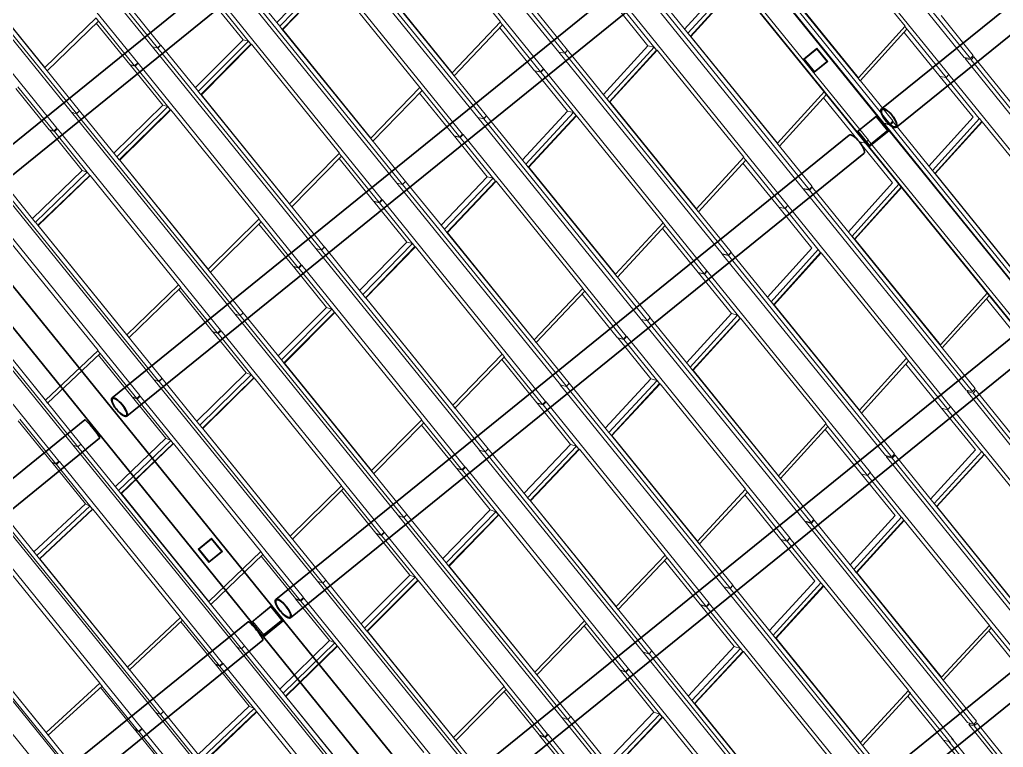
# Model space of a CAD drawing. Header units: millimetres. Extents: x 834681283 to 835686922, y 817551134 to 819407044.
# Drawn here: x 835597047 to 835608412, y 818144500 to 818152910 of the extents above; entities that cross this region are included whole.
import ezdxf

# ---------------------------------------------------------------- set-up
doc = ezdxf.new("R2010")
doc.units = ezdxf.units.MM
doc.header["$LTSCALE"] = 1200
doc.header["$MEASUREMENT"] = 0
for name, pattern in [('P01-MAGP-P-RF$0$P01_MS_01_N1-FloorPlan-PART2OFUPPERROOFSETTINGOUT$0$BH DASHED2', [3, 2, -1]), ('P01-MAGP-P-RF$0$P01_MS_01_N1-FloorPlan-PART2OFUPPERROOFSETTINGOUT$0$BH DASHED3', [2, 1, -1]), ('P01-MAGP-P-RF$0$PHANTOM', [2.5, 1.25, -0.25, 0.25, -0.25, 0.25, -0.25])]:
    doc.linetypes.add(name, pattern=pattern)
for name, color, linetype, lineweight in [('P01-MAGP-P-RF$0$MMH053__', 253, 'P01-MAGP-P-RF$0$PHANTOM', 40), ('P01-MAGP-P-RF$0$P01_MS_01_N1-FloorPlan-PART2OFUPPERROOFSETTINGOUT$0$S-BEAM', 253, 'Continuous', 35), ('P01-MAGP-P-RF$0$P01_MS_01_N1-FloorPlan-PART2OFUPPERROOFSETTINGOUT$0$S-BEAM-HIDN', 253, 'P01-MAGP-P-RF$0$P01_MS_01_N1-FloorPlan-PART2OFUPPERROOFSETTINGOUT$0$BH DASHED2', 18), ('P01-MAGP-P-RF$0$P01_MS_01_N1-FloorPlan-PART2OFUPPERROOFSETTINGOUT$0$S-COLS-HIDN', 253, 'P01-MAGP-P-RF$0$P01_MS_01_N1-FloorPlan-PART2OFUPPERROOFSETTINGOUT$0$BH DASHED3', 18), ('P01-MAGP-P-RF$0$ROOF MESH HALF TONE$0$A-GLAZ', 253, 'Continuous', 9), ('P01-MAGP-P-RF$0$ROOF MESH HALF TONE$0$A-MASS', 253, 'Continuous', 9)]:
    doc.layers.add(name, color=color, linetype=linetype, lineweight=lineweight)

# ---------------------------------------------------------------- blocks, each defined once
blk = doc.blocks.new('P01-MAGP-P-RF$0$P01_MS_01_N1-FloorPlan-PART2OFUPPERROOFSETTINGOUT$0$Circular Hollow Sections - CHS273x10_PSB97-8452177-PART 2 OF  UPPER ROOF SETTING OUT')
at = {"layer": 'P01-MAGP-P-RF$0$P01_MS_01_N1-FloorPlan-PART2OFUPPERROOFSETTINGOUT$0$S-BEAM'}
for p, q in [((72757, 39603), (65761, 34704)), ((65918, 34480), (72914, 39379))]:
    blk.add_line(p, q, dxfattribs=at)
for centre, major_axis, start_param, end_param in [((72836, 39491), (-78, 112), 3.141593, 6.283185), ((65840, 34592), (-78, 112), 0, 3.141593), ((65840, 34592), (-73, 104), 0, 3.141593), ((65840, 34592), (-78, 112), 3.141593, 6.283185), ((65840, 34592), (-73, 104), 3.141593, 6.283185)]:
    blk.add_ellipse(centre, major_axis=major_axis, ratio=0.310041, start_param=start_param, end_param=end_param, dxfattribs=at)
blk = doc.blocks.new('P01-MAGP-P-RF$0$P01_MS_01_N1-FloorPlan-PART2OFUPPERROOFSETTINGOUT$0$Circular Hollow Sections - CHS273x10_PSB97-8451182-PART 2 OF  UPPER ROOF SETTING OUT')
at = {"layer": 'P01-MAGP-P-RF$0$P01_MS_01_N1-FloorPlan-PART2OFUPPERROOFSETTINGOUT$0$S-BEAM'}
for p, q in [((68874, 29559), (61814, 24615)), ((61970, 24392), (69031, 29335))]:
    blk.add_line(p, q, dxfattribs=at)
for centre, major_axis, start_param, end_param in [((68953, 29447), (-78, 112), 3.141593, 6.283185), ((61892, 24503), (-78, 112), 0, 3.141593), ((61892, 24503), (-73, 104), 0, 3.141593), ((61892, 24503), (-78, 112), 3.141593, 6.283185), ((61892, 24503), (-73, 104), 3.141593, 6.283185)]:
    blk.add_ellipse(centre, major_axis=major_axis, ratio=0.113157, start_param=start_param, end_param=end_param, dxfattribs=at)
blk = doc.blocks.new('P01-MAGP-P-RF$0$P01_MS_01_N1-FloorPlan-PART2OFUPPERROOFSETTINGOUT$0$Circular Hollow Sections - CHS273x10_PSB97-8452281-PART 2 OF  UPPER ROOF SETTING OUT')
at = {"layer": 'P01-MAGP-P-RF$0$P01_MS_01_N1-FloorPlan-PART2OFUPPERROOFSETTINGOUT$0$S-BEAM'}
for p, q in [((76193, 34684), (69210, 29794)), ((69367, 29571), (76350, 34460))]:
    blk.add_line(p, q, dxfattribs=at)
for centre, major_axis, start_param, end_param in [((76271, 34572), (-78, 112), 3.141593, 6.283185), ((69289, 29682), (-78, 112), 0, 3.141593), ((69289, 29682), (-73, 104), 0, 3.141593), ((69289, 29682), (-78, 112), 3.141593, 6.283185), ((69289, 29682), (-73, 104), 3.141593, 6.283185)]:
    blk.add_ellipse(centre, major_axis=major_axis, ratio=0.329883, start_param=start_param, end_param=end_param, dxfattribs=at)
blk = doc.blocks.new('P01-MAGP-P-RF$0$P01_MS_01_N1-FloorPlan-PART2OFUPPERROOFSETTINGOUT$0$Circular Hollow Sections - CHS273x10_PSB97-8462763-PART 2 OF  UPPER ROOF SETTING OUT')
at = {"layer": 'P01-MAGP-P-RF$0$P01_MS_01_N1-FloorPlan-PART2OFUPPERROOFSETTINGOUT$0$S-BEAM'}
for p, q in [((80061, 37392), (76589, 34961)), ((76746, 34737), (80217, 37168))]:
    blk.add_line(p, q, dxfattribs=at)
for centre, major_axis, start_param, end_param in [((80139, 37280), (-78, 112), 3.141593, 6.283185), ((76667, 34849), (-78, 112), 0, 3.141593), ((76667, 34849), (-73, 104), 0, 3.141593), ((76667, 34849), (-78, 112), 3.141593, 6.283185), ((76667, 34849), (-73, 104), 3.141593, 6.283185)]:
    blk.add_ellipse(centre, major_axis=major_axis, ratio=0.360645, start_param=start_param, end_param=end_param, dxfattribs=at)
blk = doc.blocks.new('P01-MAGP-P-RF$0$P01_MS_01_N1-FloorPlan-PART2OFUPPERROOFSETTINGOUT$0$Circular Hollow Sections - CHS273x10_PSB97-8452344-PART 2 OF  UPPER ROOF SETTING OUT')
at = {"layer": 'P01-MAGP-P-RF$0$P01_MS_01_N1-FloorPlan-PART2OFUPPERROOFSETTINGOUT$0$S-BEAM'}
for p, q in [((79635, 29769), (72642, 24873)), ((72798, 24649), (79792, 29546))]:
    blk.add_line(p, q, dxfattribs=at)
for centre, major_axis, start_param, end_param in [((79713, 29657), (-78, 112), 3.141593, 6.283185), ((72720, 24761), (-78, 112), 0, 3.141593), ((72720, 24761), (-73, 104), 0, 3.141593), ((72720, 24761), (-78, 112), 3.141593, 6.283185), ((72720, 24761), (-73, 104), 3.141593, 6.283185)]:
    blk.add_ellipse(centre, major_axis=major_axis, ratio=0.321903, start_param=start_param, end_param=end_param, dxfattribs=at)
blk = doc.blocks.new('P01-MAGP-P-RF$0$P01_MS_01_N1-FloorPlan-PART2OFUPPERROOFSETTINGOUT$0$Circular Hollow Sections - CHS273x10_PSB97-8451123-PART 2 OF  UPPER ROOF SETTING OUT')
at = {"layer": 'P01-MAGP-P-RF$0$P01_MS_01_N1-FloorPlan-PART2OFUPPERROOFSETTINGOUT$0$S-BEAM'}
for p, q in [((67154, 32017), (60076, 27060)), ((60232, 26837), (67311, 31793))]:
    blk.add_line(p, q, dxfattribs=at)
for centre, major_axis, start_param, end_param in [((67232, 31905), (-78, 112), 3.141593, 6.283185), ((60154, 26949), (-78, 112), 0, 3.141593), ((60154, 26949), (-73, 104), 0, 3.141593), ((60154, 26949), (-78, 112), 3.141593, 6.283185), ((60154, 26949), (-73, 104), 3.141593, 6.283185)]:
    blk.add_ellipse(centre, major_axis=major_axis, ratio=0.106884, start_param=start_param, end_param=end_param, dxfattribs=at)
blk = doc.blocks.new('P01-MAGP-P-RF$0$P01_MS_01_N1-FloorPlan-PART2OFUPPERROOFSETTINGOUT$0$Circular Hollow Sections - CHS273x10_PSB97-8452283-PART 2 OF  UPPER ROOF SETTING OUT')
at = {"layer": 'P01-MAGP-P-RF$0$P01_MS_01_N1-FloorPlan-PART2OFUPPERROOFSETTINGOUT$0$S-BEAM'}
for p, q in [((74503, 37163), (67486, 32249)), ((67642, 32026), (74660, 36939))]:
    blk.add_line(p, q, dxfattribs=at)
for centre, major_axis, start_param, end_param in [((74581, 37051), (-78, 112), 3.141593, 6.283185), ((67564, 32137), (-78, 112), 0, 3.141593), ((67564, 32137), (-73, 104), 0, 3.141593), ((67564, 32137), (-78, 112), 3.141593, 6.283185), ((67564, 32137), (-73, 104), 3.141593, 6.283185)]:
    blk.add_ellipse(centre, major_axis=major_axis, ratio=0.320015, start_param=start_param, end_param=end_param, dxfattribs=at)
blk = doc.blocks.new('P01-MAGP-P-RF$0$P01_MS_01_N1-FloorPlan-PART2OFUPPERROOFSETTINGOUT$0$Circular Hollow Sections - CHS273x10_PSB97-8452498-PART 2 OF  UPPER ROOF SETTING OUT')
at = {"layer": 'P01-MAGP-P-RF$0$P01_MS_01_N1-FloorPlan-PART2OFUPPERROOFSETTINGOUT$0$S-BEAM'}
for p, q in [((77913, 32226), (70925, 27333)), ((71082, 27109), (78070, 32002))]:
    blk.add_line(p, q, dxfattribs=at)
for centre, major_axis, start_param, end_param in [((77992, 32114), (-78, 112), 3.141593, 6.283185), ((71004, 27221), (-78, 112), 0, 3.141593), ((71004, 27221), (-73, 104), 0, 3.141593), ((71004, 27221), (-78, 112), 3.141593, 6.283185), ((71004, 27221), (-73, 104), 3.141593, 6.283185)]:
    blk.add_ellipse(centre, major_axis=major_axis, ratio=0.333615, start_param=start_param, end_param=end_param, dxfattribs=at)
blk = doc.blocks.new('P01-MAGP-P-RF$0$ROOF MESH HALF TONE')
at = {"layer": 'P01-MAGP-P-RF$0$ROOF MESH HALF TONE$0$A-GLAZ', "lineweight": 5}
for p, q in [((66513, 38722), (68235, 36264)), ((68294, 36247), (66571, 38706)), ((68052, 36091), (66333, 38547)), ((71192, 38333), (72915, 35875)), ((72983, 35860), (71260, 38319)), ((72723, 35696), (71005, 38152)), ((65527, 38032), (67249, 35575)), ((67305, 35555), (65582, 38014)), ((67068, 35403), (65350, 37858)), ((75868, 37939), (77583, 35485)), ((77655, 35470), (75940, 37923)), ((73018, 35892), (71699, 37774)), ((77396, 35300), (75672, 37759)), ((70206, 37644), (71929, 35186)), ((71996, 35169), (70272, 37628)), ((71341, 37595), (72267, 36273)), ((67342, 35586), (66027, 37463)), ((66978, 36111), (66034, 37459)), ((71740, 35008), (70022, 37463)), ((74884, 37252), (76602, 34796)), ((76674, 34780), (74956, 37235)), ((76340, 35338), (74990, 37268)), ((76013, 37198), (76927, 35895)), ((76412, 34612), (74690, 37070)), ((69220, 36954), (70942, 34497)), ((71008, 34477), (69284, 36937)), ((69719, 36399), (69320, 36969)), ((70264, 36962), (69687, 36445)), ((69719, 36399), (70327, 36944)), ((70736, 37049), (71663, 35726)), ((71669, 35724), (70742, 37048)), ((69745, 36361), (70354, 36906)), ((69751, 36360), (70359, 36905)), ((70359, 36905), (71286, 35580)), ((68331, 36278), (67964, 36802)), ((69285, 36273), (68942, 36762)), ((69372, 36215), (69003, 36743)), ((70757, 34320), (69040, 36775)), ((67611, 36642), (66978, 36111)), ((67001, 36074), (67633, 36605)), ((67633, 36605), (67609, 36641)), ((68014, 36060), (67633, 36605)), ((76347, 35336), (75435, 36640)), ((67959, 36078), (67606, 36583)), ((73899, 36564), (75619, 34107)), ((75690, 34090), (73970, 36547)), ((75356, 34649), (74005, 36580)), ((74928, 36564), (74382, 36040)), ((74418, 35989), (74999, 36547)), ((74444, 35952), (75025, 36510)), ((75025, 36510), (74444, 35952)), ((74450, 35950), (75031, 36509)), ((75031, 36509), (75944, 35206)), ((69719, 36399), (69745, 36361)), ((75429, 33924), (73709, 36381)), ((68234, 36265), (69955, 33809)), ((68272, 36253), (68234, 36265)), ((68294, 36247), (68331, 36278)), ((68332, 36277), (68295, 36245)), ((68728, 35712), (68332, 36277)), ((69285, 36273), (68696, 35757)), ((69346, 36253), (69285, 36273)), ((69751, 36360), (69745, 36361)), ((69745, 36361), (70674, 35036)), ((70679, 35035), (69751, 36360)), ((72267, 36273), (71669, 35724)), ((72288, 36236), (72264, 36270)), ((73947, 35875), (73604, 36366)), ((74044, 35820), (73674, 36348)), ((68295, 36245), (68272, 36253)), ((68272, 36253), (68294, 36247)), ((70019, 33786), (68295, 36245)), ((68727, 35712), (69346, 36253)), ((68754, 35674), (69372, 36215)), ((68760, 35672), (69378, 36214)), ((69372, 36215), (69346, 36253)), ((69372, 36215), (69378, 36214)), ((69372, 36215), (69372, 36215)), ((69378, 36214), (70306, 34887)), ((71690, 35688), (72288, 36236)), ((72621, 35680), (72254, 36205)), ((72688, 35664), (72287, 36236)), ((66974, 36112), (67001, 36074)), ((66978, 36111), (66974, 36112)), ((67959, 36078), (68014, 36060)), ((68306, 35584), (67962, 36076)), ((68020, 36054), (67962, 36076)), ((68014, 36060), (68052, 36091)), ((68057, 36086), (68020, 36054)), ((68391, 35524), (68020, 36054)), ((68051, 36088), (68057, 36086)), ((69775, 33631), (68057, 36086)), ((74418, 35989), (74444, 35952)), ((74450, 35950), (74444, 35952)), ((75362, 34648), (74450, 35950)), ((77689, 35502), (77349, 35988)), ((66979, 35392), (66628, 35892)), ((67031, 35371), (66652, 35912)), ((72914, 35875), (74635, 33417)), ((72984, 35857), (72914, 35875)), ((72939, 35869), (72983, 35860)), ((72983, 35860), (73018, 35892)), ((73018, 35890), (72984, 35857)), ((74706, 33399), (72984, 35857)), ((73016, 35891), (73018, 35890)), ((73432, 35300), (73018, 35890)), ((73947, 35875), (73396, 35351)), ((73432, 35300), (74018, 35857)), ((73458, 35263), (74044, 35820)), ((74044, 35820), (73458, 35263)), ((73464, 35261), (74050, 35819)), ((74018, 35857), (73947, 35875)), ((74044, 35820), (74018, 35857)), ((74044, 35820), (74050, 35819)), ((74050, 35819), (74962, 34516)), ((76927, 35895), (76347, 35336)), ((76366, 35300), (76946, 35858)), ((77290, 35283), (76911, 35824)), ((76946, 35858), (76923, 35891)), ((77358, 35272), (76924, 35892)), ((68727, 35712), (68754, 35674)), ((72031, 35201), (71663, 35726)), ((71669, 35724), (71663, 35726)), ((71664, 35726), (71690, 35688)), ((72688, 35664), (72723, 35696)), ((72727, 35692), (72692, 35659)), ((72720, 35694), (72727, 35692)), ((74446, 33236), (72727, 35692)), ((67248, 35575), (68970, 33118)), ((67277, 35565), (67248, 35575)), ((67305, 35555), (67342, 35586)), ((67343, 35586), (67306, 35554)), ((67736, 35025), (67343, 35586)), ((68306, 35584), (67705, 35069)), ((68364, 35562), (68306, 35584)), ((68760, 35672), (68754, 35674)), ((68754, 35674), (69684, 34347)), ((69689, 34345), (68760, 35672)), ((71286, 35580), (70679, 35035)), ((71307, 35544), (71284, 35578)), ((72621, 35680), (72688, 35664)), ((72968, 35186), (72623, 35678)), ((72692, 35659), (72623, 35678)), ((73063, 35130), (72692, 35659)), ((67277, 35564), (67305, 35555)), ((67306, 35554), (67289, 35560)), ((69030, 33094), (67306, 35554)), ((67736, 35025), (68364, 35562)), ((67762, 34987), (68390, 35524)), ((67768, 34985), (68396, 35523)), ((68390, 35524), (68364, 35562)), ((68391, 35524), (68390, 35524)), ((68391, 35524), (68396, 35523)), ((68396, 35523), (69325, 34194)), ((70701, 34999), (71307, 35544)), ((71640, 34994), (71276, 35515)), ((71704, 34976), (71307, 35544)), ((77583, 35485), (77655, 35470)), ((77591, 35474), (77600, 35482)), ((77591, 35474), (79293, 33031)), ((77660, 35453), (77591, 35474)), ((77655, 35470), (77689, 35502)), ((77695, 35486), (77660, 35453)), ((77678, 35491), (77695, 35486)), ((79031, 33568), (77695, 35486)), ((66979, 35392), (67031, 35371)), ((67327, 34894), (66981, 35389)), ((67036, 35366), (66981, 35389)), ((67031, 35371), (67068, 35403)), ((67074, 35397), (67036, 35366)), ((67409, 34833), (67036, 35366)), ((67066, 35400), (67074, 35397)), ((68791, 32942), (67074, 35397)), ((79362, 33011), (77660, 35453)), ((73432, 35300), (73458, 35263)), ((74740, 33432), (73432, 35300)), ((73464, 35261), (73458, 35263)), ((74376, 33959), (73464, 35261)), ((76347, 35336), (76340, 35338)), ((76340, 35337), (76366, 35300)), ((76708, 34813), (76367, 35300)), ((77636, 34791), (77290, 35283)), ((77290, 35283), (77301, 35280)), ((77356, 35271), (77294, 35288)), ((77707, 34771), (77356, 35271)), ((77390, 35304), (77358, 35272)), ((79123, 32837), (77390, 35304)), ((71928, 35186), (73650, 32728)), ((71996, 35167), (71928, 35186)), ((71970, 35175), (71996, 35169)), ((71996, 35169), (72031, 35201)), ((72031, 35200), (71996, 35167)), ((73719, 32708), (71996, 35167)), ((72443, 34612), (72031, 35200)), ((72968, 35186), (72408, 34663)), ((72443, 34612), (73036, 35167)), ((72469, 34575), (73062, 35130)), ((72475, 34573), (73068, 35128)), ((73036, 35167), (72968, 35186)), ((73062, 35130), (73036, 35167)), ((73063, 35130), (73062, 35130)), ((73063, 35130), (73068, 35128)), ((73068, 35128), (73980, 33825)), ((75944, 35206), (75362, 34648)), ((75382, 34612), (75964, 35170)), ((76306, 34596), (75928, 35136)), ((75964, 35170), (75941, 35203)), ((76377, 34580), (75941, 35203)), ((67736, 35025), (67762, 34987)), ((70674, 35036), (70701, 34999)), ((71043, 34509), (70674, 35036)), ((70679, 35035), (70674, 35036)), ((71704, 34976), (71740, 35008)), ((71737, 35005), (71745, 35003)), ((66744, 34338), (66355, 34894)), ((67327, 34894), (66714, 34381)), ((67382, 34871), (67327, 34894)), ((67768, 34985), (67763, 34987)), ((67763, 34987), (68694, 33658)), ((68699, 33656), (67768, 34985)), ((71640, 34994), (71704, 34976)), ((71988, 34497), (71643, 34991)), ((71710, 34970), (71643, 34991)), ((71745, 35003), (71710, 34970)), ((72081, 34439), (71710, 34970)), ((73463, 32548), (71745, 35003)), ((66262, 34885), (67984, 32428)), ((68041, 32402), (66317, 34862)), ((66744, 34337), (67382, 34871)), ((66771, 34299), (67409, 34833)), ((66776, 34298), (67414, 34831)), ((67409, 34833), (67382, 34871)), ((67409, 34833), (67414, 34831)), ((67409, 34833), (67409, 34833)), ((67414, 34831), (68344, 33500)), ((70306, 34887), (69689, 34345)), ((69711, 34309), (70327, 34851)), ((70660, 34307), (70298, 34825)), ((70327, 34851), (70303, 34885)), ((70721, 34288), (70327, 34851)), ((76602, 34796), (76674, 34780)), ((76606, 34789), (76611, 34794)), ((76606, 34789), (78315, 32340)), ((76677, 34768), (76606, 34789)), ((76674, 34780), (76708, 34813)), ((76712, 34801), (76677, 34768)), ((76699, 34805), (76712, 34801)), ((78052, 32882), (76712, 34801)), ((77636, 34791), (77088, 34263)), ((67808, 32253), (66090, 34708)), ((78386, 32320), (76677, 34768)), ((77125, 34211), (77708, 34772)), ((77733, 34734), (77150, 34173)), ((77156, 34171), (77739, 34732)), ((77733, 34735), (77708, 34772)), ((77733, 34734), (77733, 34735)), ((77733, 34734), (77739, 34732)), ((77739, 34732), (78647, 33439)), ((72443, 34612), (72469, 34575)), ((73754, 32741), (72443, 34612)), ((72475, 34573), (72469, 34575)), ((73388, 33270), (72475, 34573)), ((75356, 34649), (75382, 34612)), ((75364, 34638), (75356, 34649)), ((75362, 34648), (75356, 34649)), ((75725, 34123), (75382, 34612)), ((76306, 34596), (76333, 34590)), ((76654, 34101), (76308, 34594)), ((76377, 34579), (76330, 34592)), ((76411, 34612), (76377, 34580)), ((76726, 34080), (76377, 34579)), ((78137, 32150), (76411, 34612)), ((70942, 34497), (72664, 32039)), ((71008, 34476), (70942, 34497)), ((70993, 34481), (71008, 34477)), ((71044, 34509), (71008, 34476)), ((71008, 34477), (71043, 34509)), ((72732, 32017), (71008, 34476)), ((71453, 33925), (71044, 34509)), ((71988, 34497), (71418, 33975)), ((71453, 33925), (72055, 34477)), ((71479, 33887), (72081, 34439)), ((71485, 33886), (72087, 34438)), ((72055, 34477), (71988, 34497)), ((72081, 34439), (72055, 34477)), ((72081, 34439), (72087, 34438)), ((72081, 34439), (72081, 34439)), ((72087, 34438), (73000, 33133)), ((74962, 34516), (74376, 33959)), ((74396, 33923), (74982, 34481)), ((75324, 33909), (74947, 34447)), ((74982, 34481), (74959, 34513)), ((75394, 33891), (74982, 34481)), ((66744, 34337), (66771, 34299)), ((70055, 33817), (69684, 34347)), ((69689, 34345), (69684, 34347)), ((69685, 34347), (69711, 34309)), ((68079, 32434), (66771, 34300)), ((66776, 34298), (66771, 34300)), ((66771, 34300), (67704, 32968)), ((67709, 32966), (66776, 34298)), ((70660, 34307), (70721, 34288)), ((71009, 33808), (70663, 34304)), ((70727, 34282), (70663, 34304)), ((70721, 34288), (70757, 34320)), ((70763, 34314), (70727, 34282)), ((71100, 33749), (70727, 34282)), ((70754, 34317), (70763, 34314)), ((72480, 31860), (70763, 34314)), ((77125, 34211), (77151, 34174)), ((65277, 34196), (66998, 31739)), ((67052, 31711), (65329, 34171)), ((66431, 34139), (67363, 32807)), ((69325, 34194), (68699, 33656)), ((68721, 33620), (69347, 34158)), ((69679, 33621), (69320, 34135)), ((69347, 34158), (69323, 34192)), ((69738, 33599), (69347, 34158)), ((75619, 34107), (75690, 34090)), ((75620, 34103), (75623, 34106)), ((75620, 34103), (77336, 31650)), ((75693, 34083), (75620, 34103)), ((75690, 34090), (75725, 34123)), ((75727, 34116), (75693, 34083)), ((75720, 34118), (75727, 34116)), ((77071, 32194), (75727, 34116)), ((76654, 34101), (76108, 33571)), ((77156, 34171), (77150, 34173)), ((78058, 32880), (77156, 34171)), ((66824, 31564), (65106, 34018)), ((77408, 31629), (75693, 34083)), ((76146, 33518), (76727, 34081)), ((76752, 34044), (76171, 33481)), ((76177, 33479), (76758, 34042)), ((76752, 34044), (76727, 34081)), ((76752, 34044), (76752, 34044)), ((76752, 34044), (76758, 34042)), ((76758, 34042), (77661, 32754)), ((71453, 33925), (71479, 33887)), ((71485, 33886), (71479, 33888)), ((71479, 33888), (72394, 32582)), ((72400, 32580), (71485, 33886)), ((74370, 33960), (74396, 33923)), ((74376, 33959), (74370, 33960)), ((75324, 33909), (75394, 33891)), ((75673, 33411), (75325, 33909)), ((75396, 33889), (75341, 33905)), ((75394, 33891), (75429, 33924)), ((75430, 33922), (75396, 33889)), ((75771, 33353), (75396, 33889)), ((75427, 33923), (75430, 33922)), ((77152, 31463), (75430, 33922)), ((69956, 33807), (71678, 31350)), ((69996, 33793), (69956, 33807)), ((69996, 33793), (70019, 33786)), ((70020, 33785), (70017, 33786)), ((70019, 33786), (70055, 33817)), ((70056, 33818), (70020, 33785)), ((71744, 31325), (70020, 33785)), ((70462, 33238), (70056, 33818)), ((71009, 33808), (70427, 33287)), ((70462, 33238), (71073, 33786)), ((71073, 33786), (71009, 33808)), ((71100, 33749), (71073, 33786)), ((73980, 33825), (73388, 33270)), ((73409, 33234), (74001, 33790)), ((74342, 33223), (73967, 33758)), ((74001, 33790), (73978, 33823)), ((74411, 33203), (74001, 33789)), ((69067, 33126), (68694, 33658)), ((68699, 33656), (68694, 33658)), ((68695, 33657), (68721, 33620)), ((70488, 33200), (71100, 33749)), ((70493, 33199), (71105, 33747)), ((71100, 33749), (71105, 33747)), ((71100, 33749), (71100, 33749)), ((71105, 33747), (72020, 32440)), ((67090, 31742), (65771, 33624)), ((66718, 32277), (65784, 33611)), ((69679, 33621), (69738, 33599)), ((70031, 33119), (69682, 33618)), ((69743, 33593), (69682, 33618)), ((69738, 33599), (69775, 33631)), ((69780, 33625), (69743, 33593)), ((70118, 33058), (69743, 33593)), ((69772, 33629), (69780, 33625)), ((71497, 31171), (69780, 33625)), ((68344, 33500), (67709, 32966)), ((67731, 32931), (68367, 33465)), ((68699, 32934), (68342, 33444)), ((68367, 33465), (68343, 33499)), ((68754, 32911), (68366, 33464)), ((74635, 33417), (74706, 33399)), ((74635, 33416), (76354, 30960)), ((74707, 33395), (74635, 33416)), ((74706, 33399), (74740, 33432)), ((74741, 33428), (74707, 33395)), ((74737, 33429), (74741, 33428)), ((76087, 31506), (74741, 33428)), ((76146, 33518), (76171, 33481)), ((76177, 33479), (76171, 33481)), ((77077, 32192), (76177, 33479)), ((76426, 30939), (74707, 33395)), ((75673, 33411), (75124, 32881)), ((75162, 32827), (75745, 33390)), ((75188, 32791), (75771, 33354)), ((75771, 33353), (75188, 32791)), ((75194, 32789), (75777, 33352)), ((75771, 33354), (75745, 33390)), ((75771, 33353), (75777, 33352)), ((75777, 33352), (76677, 32067)), ((70462, 33238), (70488, 33200)), ((70493, 33199), (70488, 33201)), ((70488, 33201), (71404, 31893)), ((71410, 31891), (70493, 33199)), ((73383, 33271), (73409, 33234)), ((73388, 33270), (73383, 33271)), ((74342, 33223), (74411, 33203)), ((74693, 32722), (74344, 33221)), ((74415, 33199), (74344, 33221)), ((74411, 33203), (74446, 33236)), ((74449, 33232), (74415, 33199)), ((74790, 32663), (74415, 33199)), ((74443, 33234), (74449, 33232)), ((76169, 30776), (74449, 33232)), ((68970, 33118), (70692, 30660)), ((68997, 33107), (68970, 33118)), ((68997, 33106), (69030, 33094)), ((69030, 33094), (69063, 33122)), ((69067, 33126), (69031, 33094)), ((70755, 30633), (69031, 33094)), ((69470, 32551), (69067, 33126)), ((70031, 33119), (69436, 32599)), ((69470, 32551), (70092, 33095)), ((70092, 33095), (70031, 33119)), ((70118, 33057), (70092, 33095)), ((73000, 33133), (72400, 32580)), ((72420, 32545), (73021, 33097)), ((73021, 33097), (72997, 33131)), ((73427, 32515), (73020, 33097)), ((67704, 32968), (67731, 32931)), ((67709, 32966), (67704, 32968)), ((69496, 32513), (70118, 33057)), ((69502, 32512), (70123, 33056)), ((70118, 33058), (70123, 33056)), ((70118, 33058), (70118, 33057)), ((70123, 33056), (71039, 31746)), ((73361, 32536), (72989, 33068)), ((68699, 32934), (68754, 32911)), ((69052, 32430), (68701, 32931)), ((68760, 32905), (68701, 32931)), ((68754, 32911), (68791, 32942)), ((68797, 32936), (68760, 32905)), ((69136, 32366), (68760, 32905)), ((68789, 32940), (68797, 32936)), ((70514, 30482), (68797, 32936)), ((67363, 32807), (66718, 32277)), ((66740, 32242), (67386, 32771)), ((67386, 32771), (67362, 32805)), ((67718, 32247), (67364, 32753)), ((67770, 32222), (67386, 32771)), ((73719, 32708), (73754, 32741)), ((73755, 32739), (73720, 32706)), ((74175, 32139), (73755, 32739)), ((75162, 32827), (75188, 32791)), ((75194, 32789), (75188, 32791)), ((76093, 31504), (75194, 32789)), ((77661, 32754), (77077, 32192)), ((78097, 32125), (77658, 32752)), ((77680, 32719), (77658, 32751)), ((73649, 32728), (75371, 30270)), ((73720, 32706), (73649, 32728)), ((73685, 32718), (73719, 32708)), ((75442, 30248), (73720, 32706)), ((74693, 32722), (74138, 32193)), ((74175, 32139), (74764, 32700)), ((74201, 32102), (74789, 32663)), ((74790, 32663), (74201, 32102)), ((74207, 32100), (74796, 32662)), ((74764, 32700), (74693, 32722)), ((74789, 32663), (74764, 32700)), ((74790, 32663), (74796, 32662)), ((74796, 32662), (75695, 31377)), ((77096, 32157), (77680, 32719)), ((78019, 32155), (77646, 32686)), ((69470, 32551), (69496, 32513)), ((70791, 30666), (69489, 32524)), ((69502, 32512), (69496, 32514)), ((70420, 31201), (69502, 32512)), ((72394, 32582), (72420, 32545)), ((72767, 32049), (72394, 32582)), ((72400, 32580), (72394, 32582)), ((73361, 32536), (73427, 32515)), ((73713, 32033), (73363, 32533)), ((73433, 32510), (73363, 32533)), ((73427, 32515), (73463, 32548)), ((73468, 32543), (73433, 32510)), ((73808, 31973), (73433, 32510)), ((73460, 32545), (73468, 32543)), ((75185, 30088), (73468, 32543)), ((67984, 32428), (69706, 29971)), ((68003, 32420), (67984, 32428)), ((68003, 32418), (68041, 32402)), ((68041, 32403), (68073, 32429)), ((68079, 32434), (68042, 32402)), ((69766, 29942), (68042, 32402)), ((68478, 31865), (68079, 32434)), ((69052, 32430), (68445, 31912)), ((68478, 31864), (69110, 32404)), ((69110, 32404), (69052, 32430)), ((69136, 32366), (69110, 32404)), ((72020, 32440), (71410, 31891)), ((71431, 31856), (72041, 32405)), ((72041, 32405), (72017, 32438)), ((72444, 31827), (72040, 32404)), ((66718, 32277), (66713, 32279)), ((66714, 32279), (66740, 32242)), ((68504, 31827), (69136, 32366)), ((68509, 31825), (69141, 32364)), ((69136, 32366), (69141, 32364)), ((69136, 32366), (69136, 32366)), ((69141, 32364), (70059, 31052)), ((72380, 31850), (72011, 32378)), ((67718, 32247), (67770, 32222)), ((68073, 31740), (67720, 32244)), ((67776, 32216), (67720, 32244)), ((67770, 32222), (67808, 32253)), ((67813, 32247), (67776, 32216)), ((68154, 31675), (67776, 32216)), ((67806, 32251), (67813, 32247)), ((69531, 29793), (67813, 32247)), ((77070, 32194), (77096, 32157)), ((77077, 32192), (77071, 32194)), ((66737, 31560), (66386, 32062)), ((66785, 31533), (66405, 32077)), ((74175, 32139), (74201, 32102)), ((75477, 30281), (74175, 32139)), ((74207, 32100), (74201, 32102)), ((75107, 30815), (74207, 32100)), ((76677, 32067), (76093, 31504)), ((76696, 32032), (76674, 32064)), ((77114, 31436), (76674, 32064)), ((77442, 31662), (77096, 32157)), ((72663, 32039), (74387, 29579)), ((72732, 32016), (72663, 32039)), ((72725, 32019), (72732, 32017)), ((72767, 32049), (72732, 32016)), ((72732, 32017), (72762, 32044)), ((74456, 29556), (72732, 32016)), ((73186, 31451), (72767, 32049)), ((72767, 32049), (72767, 32049)), ((73713, 32033), (73149, 31505)), ((73186, 31451), (73782, 32010)), ((73212, 31415), (73808, 31973)), ((73218, 31413), (73814, 31971)), ((73782, 32010), (73713, 32033)), ((73808, 31973), (73782, 32010)), ((73808, 31973), (73814, 31971)), ((73808, 31973), (73808, 31973)), ((73814, 31971), (74714, 30685)), ((76112, 31469), (76696, 32032)), ((77038, 31462), (76662, 31999)), ((68478, 31864), (68504, 31827)), ((68509, 31825), (68504, 31827)), ((68504, 31827), (69424, 30514)), ((69429, 30512), (68509, 31825)), ((71779, 31358), (71404, 31893)), ((71410, 31891), (71404, 31893)), ((71405, 31893), (71431, 31856)), ((72380, 31850), (72444, 31827)), ((72734, 31344), (72383, 31846)), ((72450, 31821), (72383, 31846)), ((72444, 31827), (72480, 31860)), ((72485, 31854), (72450, 31821)), ((72477, 31857), (72485, 31854)), ((74202, 29400), (72485, 31854)), ((66998, 31739), (68720, 29281)), ((67011, 31732), (66998, 31739)), ((67012, 31730), (67052, 31711)), ((67091, 31742), (67053, 31711)), ((67053, 31711), (67088, 31740)), ((68777, 29250), (67053, 31711)), ((67486, 31178), (67091, 31742)), ((68073, 31740), (67453, 31225)), ((67486, 31178), (68128, 31712)), ((68128, 31712), (68073, 31740)), ((68154, 31674), (68128, 31712)), ((71039, 31746), (70420, 31201)), ((70441, 31166), (71061, 31711)), ((71061, 31711), (71037, 31744)), ((71050, 31726), (71037, 31744)), ((71461, 31139), (71060, 31711)), ((72827, 31283), (72450, 31821)), ((67512, 31140), (68154, 31674)), ((67517, 31138), (68159, 31672)), ((68154, 31675), (68159, 31672)), ((68154, 31675), (68154, 31674)), ((68159, 31672), (69078, 30358)), ((71399, 31163), (71033, 31687)), ((77336, 31650), (77408, 31629)), ((77347, 31633), (77358, 31643)), ((77347, 31633), (79039, 29200)), ((77414, 31610), (77347, 31633)), ((77408, 31629), (77442, 31662)), ((77449, 31643), (77414, 31610)), ((79105, 29177), (77414, 31610)), ((77429, 31650), (77449, 31643)), ((78776, 29734), (77449, 31643)), ((66737, 31560), (66785, 31533)), ((67094, 31050), (66739, 31557)), ((66791, 31527), (66739, 31557)), ((66785, 31533), (66824, 31564)), ((66829, 31558), (66791, 31527)), ((67172, 30983), (66791, 31527)), ((66822, 31562), (66829, 31558)), ((68547, 29103), (66829, 31558)), ((76087, 31506), (76112, 31469)), ((76093, 31504), (76087, 31506)), ((73186, 31451), (73212, 31415)), ((73218, 31413), (73212, 31415)), ((73212, 31415), (74113, 30128)), ((74119, 30126), (73218, 31413)), ((75695, 31377), (75107, 30815)), ((75715, 31342), (75692, 31374)), ((76461, 30972), (76113, 31469)), ((77396, 30954), (77038, 31462)), ((77107, 31440), (77038, 31462)), ((77109, 31442), (77107, 31440)), ((77465, 30930), (77107, 31440)), ((77142, 31473), (77109, 31442)), ((78883, 28998), (77142, 31473)), ((77150, 31461), (77152, 31463)), ((71677, 31350), (73400, 28892)), ((71718, 31335), (71677, 31350)), ((71718, 31334), (71744, 31325)), ((71780, 31358), (71744, 31325)), ((73468, 28865), (71744, 31325)), ((72195, 30765), (71780, 31358)), ((72734, 31344), (72159, 30817)), ((72195, 30764), (72801, 31319)), ((72221, 30728), (72826, 31282)), ((72227, 30726), (72832, 31280)), ((72801, 31319), (72734, 31344)), ((72826, 31282), (72801, 31319)), ((72827, 31283), (72832, 31280)), ((72827, 31283), (72827, 31282)), ((72832, 31280), (73734, 29992)), ((75127, 30781), (75715, 31342)), ((76063, 30765), (75681, 31310)), ((76131, 30747), (75715, 31342)), ((67486, 31178), (67512, 31140)), ((68814, 29283), (67512, 31141)), ((67517, 31138), (67512, 31141)), ((67512, 31141), (68434, 29825)), ((70420, 31201), (70414, 31204)), ((70415, 31203), (70441, 31166)), ((71399, 31163), (71461, 31139)), ((71755, 30655), (71402, 31159)), ((71467, 31133), (71402, 31159)), ((71461, 31139), (71497, 31171)), ((71503, 31165), (71467, 31133)), ((71494, 31169), (71503, 31165)), ((73219, 28711), (71503, 31165)), ((66013, 31049), (67734, 28592)), ((66494, 30492), (66103, 31050)), ((67094, 31050), (66462, 30538)), ((67145, 31020), (67094, 31050)), ((68439, 29823), (67517, 31138)), ((70059, 31052), (69429, 30512)), ((70081, 31017), (70057, 31051)), ((71845, 30592), (71467, 31133)), ((67788, 28559), (66064, 31019)), ((66494, 30492), (67145, 31020)), ((66520, 30454), (67172, 30982)), ((66525, 30452), (67176, 30980)), ((67172, 30982), (67145, 31020)), ((67172, 30983), (67176, 30980)), ((67172, 30983), (67172, 30982)), ((67176, 30980), (68098, 29664)), ((69451, 30477), (70081, 31017)), ((70418, 30476), (70055, 30996)), ((70477, 30450), (70080, 31017)), ((76354, 30960), (76426, 30939)), ((76361, 30949), (76369, 30955)), ((76361, 30949), (78062, 28508)), ((76431, 30925), (76361, 30949)), ((76426, 30939), (76461, 30972)), ((76466, 30958), (76431, 30925)), ((78131, 28484), (76431, 30925)), ((76452, 30963), (76466, 30958)), ((77796, 29048), (76466, 30958)), ((77396, 30954), (76838, 30424)), ((76877, 30371), (77467, 30932)), ((77492, 30895), (77467, 30932)), ((67563, 28414), (65845, 30868)), ((75101, 30817), (75127, 30781)), ((75107, 30815), (75101, 30817)), ((77491, 30894), (76901, 30333)), ((76907, 30331), (77497, 30892)), ((77491, 30894), (77492, 30895)), ((77491, 30894), (77497, 30892)), ((77497, 30892), (78404, 29603)), ((72195, 30764), (72221, 30728)), ((72227, 30726), (72221, 30728)), ((72221, 30728), (73125, 29439)), ((73130, 29437), (72227, 30726)), ((76417, 30261), (76063, 30765)), ((76063, 30765), (76074, 30761)), ((76130, 30746), (76069, 30767)), ((76487, 30237), (76130, 30746)), ((76165, 30779), (76131, 30747)), ((77896, 28312), (76165, 30779)), ((70691, 30661), (72413, 28203)), ((70718, 30650), (70691, 30661)), ((70718, 30648), (70755, 30633)), ((70791, 30667), (70755, 30634)), ((72480, 28173), (70755, 30634)), ((71204, 30078), (70791, 30667)), ((71755, 30655), (71168, 30130)), ((71204, 30078), (71819, 30628)), ((71229, 30041), (71845, 30591)), ((71235, 30039), (71851, 30589)), ((71819, 30628), (71755, 30655)), ((71845, 30591), (71819, 30628)), ((71845, 30592), (71851, 30589)), ((71845, 30592), (71845, 30591)), ((71851, 30589), (72754, 29299)), ((74714, 30685), (74119, 30126)), ((74139, 30092), (74734, 30651)), ((75081, 30078), (74702, 30620)), ((74734, 30651), (74711, 30683)), ((75150, 30055), (74734, 30650)), ((66494, 30492), (66520, 30454)), ((69803, 29974), (69424, 30514)), ((69429, 30512), (69424, 30514)), ((69425, 30514), (69451, 30477)), ((70418, 30476), (70477, 30450)), ((70776, 29966), (70422, 30473)), ((70483, 30444), (70422, 30473)), ((70477, 30450), (70514, 30482)), ((70520, 30476), (70483, 30444)), ((70512, 30480), (70520, 30476)), ((72236, 28022), (70520, 30476)), ((65028, 30360), (66749, 27903)), ((67826, 28591), (66520, 30454)), ((66525, 30452), (66520, 30454)), ((66520, 30454), (67443, 29137)), ((67448, 29134), (66525, 30452)), ((69078, 30358), (68439, 29823)), ((69100, 30323), (69077, 30357)), ((70863, 29900), (70483, 30444)), ((76874, 30372), (76877, 30371)), ((76877, 30371), (76902, 30335)), ((66800, 27868), (65076, 30328)), ((66193, 30288), (67116, 28969)), ((68460, 29788), (69100, 30323)), ((69438, 29790), (69078, 30304)), ((69493, 29761), (69100, 30323)), ((75371, 30270), (75442, 30248)), ((75374, 30264), (75377, 30268)), ((75374, 30264), (77084, 27816)), ((75445, 30239), (75374, 30264)), ((75442, 30248), (75477, 30281)), ((75480, 30273), (75445, 30239)), ((77155, 27791), (75445, 30239)), ((75471, 30275), (75480, 30273)), ((76814, 28362), (75480, 30273)), ((76417, 30261), (75860, 29729)), ((75899, 29674), (76488, 30237)), ((76514, 30201), (76488, 30237)), ((76902, 30335), (76899, 30335)), ((76907, 30331), (76901, 30333)), ((77802, 29046), (76907, 30331)), ((66579, 27724), (64860, 30179)), ((74491, 29589), (74113, 30128)), ((74119, 30126), (74113, 30128)), ((74114, 30128), (74139, 30092)), ((76513, 30200), (75924, 29637)), ((75930, 29635), (76519, 30198)), ((76513, 30200), (76514, 30201)), ((76513, 30200), (76519, 30198)), ((76519, 30198), (77416, 28920)), ((71204, 30078), (71229, 30041)), ((71235, 30039), (71230, 30041)), ((71230, 30041), (72135, 28750)), ((72140, 28748), (71235, 30039)), ((75081, 30078), (75150, 30055)), ((75438, 29570), (75082, 30078)), ((75152, 30053), (75097, 30073)), ((75150, 30055), (75185, 30088)), ((75187, 30086), (75152, 30053)), ((75508, 29545), (75152, 30053)), ((76910, 27626), (75187, 30086)), ((69705, 29971), (71427, 27514)), ((69724, 29962), (69705, 29971)), ((69725, 29960), (69766, 29942)), ((69803, 29975), (69766, 29943)), ((71491, 27482), (69766, 29943)), ((70212, 29392), (69803, 29975)), ((70776, 29966), (70176, 29443)), ((70211, 29392), (70837, 29937)), ((70237, 29355), (70863, 29900)), ((70243, 29353), (70869, 29898)), ((70837, 29937), (70776, 29966)), ((70863, 29900), (70837, 29937)), ((70863, 29900), (70869, 29898)), ((70863, 29900), (70863, 29900)), ((70869, 29898), (71774, 28604)), ((73734, 29992), (73130, 29437)), ((73151, 29402), (73754, 29958)), ((74100, 29392), (73723, 29930)), ((73754, 29958), (73731, 29990)), ((74167, 29367), (73754, 29958)), ((68439, 29823), (68434, 29825)), ((68435, 29825), (68460, 29788)), ((69438, 29790), (69493, 29761)), ((69797, 29276), (69441, 29786)), ((69499, 29755), (69441, 29786)), ((69493, 29761), (69531, 29793)), ((69536, 29787), (69499, 29755)), ((69529, 29791), (69536, 29787)), ((71253, 27333), (69536, 29787)), ((65529, 29768), (66453, 28448)), ((66457, 28445), (65533, 29765)), ((68098, 29664), (67448, 29134)), ((69881, 29209), (69499, 29755)), ((75899, 29674), (75924, 29638)), ((67470, 29099), (68120, 29629)), ((68120, 29629), (68096, 29662)), ((68457, 29103), (68100, 29613)), ((68509, 29072), (68119, 29629)), ((74387, 29579), (76104, 27124)), ((74457, 29553), (74387, 29579)), ((74387, 29579), (74456, 29556)), ((74456, 29556), (74491, 29589)), ((74492, 29586), (74457, 29553)), ((76175, 27098), (74457, 29553)), ((74489, 29587), (74492, 29586)), ((75830, 27674), (74492, 29586)), ((75438, 29570), (74876, 29037)), ((75930, 29635), (75924, 29637)), ((76820, 28360), (75930, 29635)), ((73125, 29439), (73151, 29402)), ((73504, 28898), (73125, 29439)), ((73130, 29437), (73125, 29439)), ((74915, 28982), (75508, 29545)), ((75533, 29508), (74940, 28945)), ((74946, 28943), (75539, 29506)), ((75534, 29508), (75508, 29545)), ((75533, 29508), (75534, 29508)), ((75533, 29508), (75539, 29506)), ((75539, 29506), (76431, 28234)), ((70211, 29392), (70237, 29355)), ((70243, 29353), (70238, 29355)), ((70238, 29355), (71145, 28061)), ((71150, 28058), (70243, 29353)), ((74100, 29392), (74167, 29367)), ((74458, 28881), (74102, 29389)), ((74171, 29362), (74102, 29389)), ((74167, 29367), (74202, 29400)), ((74207, 29395), (74171, 29362)), ((74553, 28817), (74171, 29362)), ((74200, 29398), (74207, 29395)), ((75926, 26939), (74207, 29395)), ((68720, 29282), (70441, 26824)), ((68733, 29275), (68720, 29282)), ((68734, 29272), (68777, 29250)), ((68815, 29283), (68778, 29251)), ((70502, 26790), (68778, 29251)), ((69219, 28706), (68815, 29283)), ((69797, 29276), (69184, 28756)), ((69219, 28706), (69855, 29245)), ((69245, 28669), (69881, 29208)), ((69855, 29245), (69797, 29276)), ((69881, 29208), (69855, 29245)), ((69881, 29209), (69886, 29206)), ((69881, 29209), (69881, 29208)), ((72754, 29299), (72140, 28748)), ((72161, 28713), (72774, 29264)), ((73119, 28705), (72746, 29239)), ((72774, 29264), (72751, 29297)), ((73183, 28679), (72774, 29264)), ((67448, 29134), (67443, 29137)), ((67444, 29136), (67470, 29099)), ((68457, 29103), (68509, 29072)), ((68819, 28586), (68460, 29099)), ((68514, 29066), (68460, 29099)), ((68509, 29072), (68547, 29103)), ((68552, 29098), (68514, 29066)), ((68545, 29102), (68552, 29098)), ((70270, 26644), (68552, 29098)), ((69250, 28666), (69886, 29206)), ((69886, 29206), (70793, 27910)), ((68899, 28516), (68514, 29066)), ((74915, 28982), (74941, 28946)), ((67116, 28969), (66457, 28445)), ((66480, 28411), (67139, 28934)), ((67139, 28934), (67115, 28968)), ((67476, 28415), (67122, 28921)), ((67524, 28383), (67138, 28934)), ((73399, 28892), (75122, 26433)), ((73461, 28868), (73399, 28892)), ((73461, 28868), (73468, 28865)), ((73504, 28898), (73469, 28865)), ((73927, 28293), (73504, 28898)), ((74458, 28881), (73889, 28349)), ((74527, 28853), (74458, 28881)), ((74946, 28943), (74940, 28945)), ((75836, 27672), (74946, 28943)), ((77416, 28920), (76820, 28360)), ((76839, 28325), (77435, 28885)), ((77435, 28885), (77412, 28917)), ((77853, 28292), (77413, 28918)), ((75191, 26406), (73469, 28865)), ((73927, 28293), (74527, 28853)), ((73953, 28257), (74553, 28817)), ((74553, 28817), (73953, 28257)), ((73959, 28255), (74559, 28815)), ((74553, 28817), (74527, 28853)), ((74553, 28817), (74559, 28815)), ((74559, 28815), (75449, 27544)), ((77776, 28326), (77403, 28856)), ((69219, 28706), (69245, 28669)), ((69250, 28666), (69245, 28669)), ((69245, 28669), (70154, 27372)), ((70159, 27369), (69250, 28666)), ((72515, 28207), (72135, 28750)), ((72140, 28748), (72135, 28750)), ((72136, 28750), (72161, 28713)), ((73119, 28705), (73183, 28679)), ((73479, 28191), (73122, 28701)), ((73189, 28673), (73122, 28701)), ((73183, 28679), (73219, 28711)), ((73225, 28705), (73189, 28673)), ((73572, 28126), (73189, 28673)), ((73217, 28709), (73225, 28705)), ((74942, 26252), (73225, 28705)), ((67734, 28592), (69456, 26135)), ((67744, 28587), (67734, 28592)), ((67745, 28584), (67788, 28559)), ((67827, 28591), (67789, 28560)), ((69513, 26099), (67789, 28560)), ((68227, 28020), (67827, 28591)), ((68819, 28586), (68192, 28069)), ((68227, 28020), (68873, 28553)), ((68873, 28553), (68819, 28586)), ((68899, 28516), (68873, 28553)), ((71774, 28604), (71150, 28058)), ((71171, 28024), (71794, 28570)), ((72138, 28019), (71768, 28547)), ((71794, 28570), (71772, 28603)), ((72200, 27990), (71794, 28570)), ((66838, 27899), (66453, 28448)), ((66457, 28445), (66453, 28448)), ((66454, 28448), (66480, 28411)), ((67476, 28415), (67524, 28383)), ((67524, 28383), (67563, 28414)), ((67562, 28413), (67568, 28408)), ((68253, 27983), (68899, 28516)), ((68258, 27980), (68904, 28514)), ((68899, 28516), (68904, 28514)), ((68899, 28516), (68899, 28516)), ((68904, 28514), (69813, 27215)), ((67839, 27896), (67478, 28412)), ((67530, 28377), (67478, 28412)), ((67568, 28408), (67530, 28377)), ((67917, 27824), (67530, 28377)), ((69286, 25954), (67568, 28408)), ((76813, 28361), (76839, 28325)), ((76820, 28360), (76814, 28362)), ((77190, 27824), (76840, 28325)), ((72413, 28203), (74138, 25742)), ((72441, 28192), (72413, 28203)), ((72441, 28189), (72480, 28173)), ((72516, 28208), (72480, 28175)), ((72937, 27607), (72516, 28208)), ((73479, 28191), (72899, 27661)), ((73546, 28162), (73479, 28191)), ((73927, 28293), (73953, 28257)), ((75226, 26439), (73927, 28293)), ((73959, 28255), (73953, 28257)), ((74850, 26983), (73959, 28255)), ((76431, 28234), (75836, 27672)), ((75855, 27637), (76450, 28200)), ((76450, 28200), (76428, 28231)), ((76872, 27597), (76428, 28231)), ((74205, 25714), (72480, 28175)), ((72937, 27606), (73546, 28162)), ((72962, 27570), (73571, 28126)), ((72968, 27568), (73577, 28124)), ((73571, 28126), (73546, 28162)), ((73572, 28126), (73571, 28126)), ((73572, 28126), (73577, 28124)), ((73577, 28124), (74468, 26851)), ((76794, 27634), (76419, 28170)), ((71527, 27516), (71145, 28061)), ((71150, 28058), (71145, 28061)), ((71145, 28060), (71171, 28024)), ((72138, 28019), (72200, 27990)), ((72500, 27502), (72142, 28014)), ((72206, 27984), (72142, 28014)), ((72200, 27990), (72236, 28022)), ((72242, 28016), (72206, 27984)), ((72590, 27435), (72206, 27984)), ((72234, 28020), (72242, 28016)), ((73959, 25563), (72242, 28016)), ((77084, 27816), (77155, 27791)), ((77100, 27794), (77113, 27806)), ((77100, 27794), (78785, 25366)), ((77159, 27772), (77100, 27794)), ((77155, 27791), (77190, 27824)), ((77196, 27803), (77159, 27772)), ((78845, 25344), (77159, 27772)), ((77176, 27811), (77196, 27803)), ((78520, 25895), (77196, 27803)), ((75830, 27674), (75855, 27637)), ((75838, 27662), (75830, 27674)), ((75836, 27672), (75830, 27674)), ((76210, 27131), (75856, 27638)), ((77152, 27125), (76793, 27635)), ((76855, 27612), (76793, 27635)), ((76891, 27644), (76886, 27640)), ((78641, 25162), (76891, 27644)), ((76906, 27622), (76910, 27626)), ((76859, 27616), (76855, 27612)), ((77215, 27101), (76855, 27612))]:
    blk.add_line(p, q, dxfattribs=at)
at = {"layer": 'P01-MAGP-P-RF$0$ROOF MESH HALF TONE$0$A-MASS', "lineweight": 5}
for points, knots in [([(26562, 74607), (26762, 74322), (27147, 73772), (27692, 72993), (28213, 72250), (28632, 71651), (28962, 71180), (29208, 70828), (29453, 70478), (29658, 70186), (29822, 69952), (29985, 69718), (30190, 69426), (30436, 69074), (30683, 68722), (30929, 68370), (31135, 68076), (31300, 67841), (31424, 67664), (31548, 67487), (31672, 67310), (31796, 67133), (31961, 66896), (32251, 66482), (32584, 66007), (32917, 65531), (33168, 65173), (33419, 64814), (33671, 64454), (33924, 64094), (34261, 63612), (34685, 63007), (35196, 62277), (35710, 61543), (36227, 60804), (36922, 59812), (37624, 58809), (38334, 57795), (39051, 56772), (39957, 55478), (40880, 54160), (41629, 53090), (42196, 52280), (42769, 51461), (43347, 50637), (43928, 49806), (44512, 48972), (45098, 48136), (45684, 47298), (46271, 46460), (46857, 45623), (47441, 44789), (48219, 43678), (49188, 42294), (50152, 40918), (50919, 39822), (51684, 38730), (52635, 37372), (53769, 35752), (54708, 34411), (55455, 33344), (56014, 32546), (56571, 31750), (57127, 30957), (57680, 30166), (58140, 29509), (58508, 28984), (58737, 28657), (58920, 28396), (59057, 28200), (59194, 28004), (59331, 27808), (59468, 27613), (59650, 27352), (59878, 27027), (60151, 26637), (60514, 26118), (60968, 25471), (61510, 24697), (62050, 23925), (62589, 23155), (63127, 22388), (63663, 21622), (64197, 20859), (64730, 20098), (65261, 19339), (65703, 18709), (66055, 18205), (66319, 17828), (66583, 17452), (66846, 17076), (67109, 16700), (67460, 16199), (67899, 15572), (68428, 14817), (68960, 14057), (69498, 13289), (70224, 12252), (71152, 10927), (71924, 9824), (72319, 9260)], [0, 0, 0, 0, 0.011905, 0.02381, 0.035714, 0.047619, 0.053571, 0.059524, 0.065476, 0.071429, 0.074405, 0.077381, 0.083333, 0.089286, 0.095238, 0.10119, 0.107143, 0.110119, 0.113095, 0.116071, 0.119048, 0.122024, 0.125, 0.130952, 0.142857, 0.14881, 0.154762, 0.160714, 0.166667, 0.172619, 0.178571, 0.190476, 0.202381, 0.214286, 0.22619, 0.238095, 0.261905, 0.27381, 0.285714, 0.309524, 0.333333, 0.345238, 0.357143, 0.369048, 0.380952, 0.392857, 0.404762, 0.416667, 0.428571, 0.440476, 0.452381, 0.464286, 0.47619, 0.5, 0.52381, 0.535714, 0.547619, 0.571429, 0.595238, 0.619048, 0.630952, 0.642857, 0.654762, 0.666667, 0.678571, 0.690476, 0.696429, 0.702381, 0.705357, 0.708333, 0.71131, 0.714286, 0.717262, 0.720238, 0.72619, 0.732143, 0.738095, 0.75, 0.761905, 0.77381, 0.785714, 0.797619, 0.809524, 0.821429, 0.833333, 0.845238, 0.857143, 0.863095, 0.869048, 0.875, 0.880952, 0.886905, 0.892857, 0.904762, 0.916667, 0.928571, 0.940476, 0.952381, 0.97619, 1, 1, 1, 1]), ([(72319, 9260), (72270, 9330), (72171, 9471), (71975, 9751), (71635, 10236), (71157, 10919), (70595, 11722), (70042, 12511), (69498, 13289), (68960, 14057), (68428, 14817), (67899, 15572), (67460, 16199), (67109, 16700), (66846, 17076), (66583, 17452), (66319, 17828), (66055, 18205), (65791, 18583), (65526, 18961), (65173, 19466), (64818, 19972), (64463, 20479), (64197, 20860), (63930, 21241), (63662, 21623), (63395, 22005), (63171, 22324), (62992, 22580), (62858, 22772), (62724, 22963), (62589, 23156), (62454, 23348), (62275, 23604), (61960, 24054), (61330, 24954), (60425, 26247), (59332, 27807), (58416, 29115), (57772, 30034), (57403, 30561), (57126, 30957), (56849, 31353), (56571, 31750), (56293, 32148), (55921, 32679), (55269, 33610), (54333, 34947), (53391, 36292), (52634, 37373), (52064, 38187), (51492, 39003), (50919, 39822), (50344, 40644), (49766, 41468), (49188, 42295), (48607, 43124), (48025, 43955), (47441, 44789), (46857, 45623), (46271, 46460), (45684, 47298), (45098, 48136), (44512, 48972), (43928, 49806), (43347, 50637), (42769, 51461), (42196, 52280), (41629, 53090), (41067, 53892), (40511, 54687), (39959, 55474), (39231, 56514), (38332, 57798), (37448, 59061), (36748, 60060), (36227, 60804), (35710, 61543), (35003, 62553), (34292, 63568), (33576, 64590), (33042, 65353), (32511, 66111), (31982, 66867), (31455, 67620), (31017, 68245), (30667, 68745), (30406, 69118), (30144, 69492), (29883, 69865), (29665, 70175), (29492, 70423), (29361, 70610), (29231, 70796), (29057, 71044), (28839, 71356), (28574, 71734), (28217, 72244), (27759, 72898), (27182, 73721), (26774, 74305), (26562, 74607)], [0, 0, 0, 0, 0.002976, 0.005952, 0.011905, 0.02381, 0.035714, 0.047619, 0.059524, 0.071429, 0.083333, 0.095238, 0.107143, 0.113095, 0.119048, 0.125, 0.130952, 0.136905, 0.142857, 0.14881, 0.154762, 0.166667, 0.172619, 0.178571, 0.184524, 0.190476, 0.196429, 0.202381, 0.205357, 0.208333, 0.21131, 0.214286, 0.217262, 0.220238, 0.22619, 0.238095, 0.261905, 0.285714, 0.309524, 0.321429, 0.327381, 0.333333, 0.339286, 0.345238, 0.35119, 0.357143, 0.369048, 0.392857, 0.416667, 0.428571, 0.440476, 0.452381, 0.464286, 0.47619, 0.488095, 0.5, 0.511905, 0.52381, 0.535714, 0.547619, 0.559524, 0.571429, 0.583333, 0.595238, 0.607143, 0.619048, 0.630952, 0.642857, 0.654762, 0.666667, 0.678571, 0.690476, 0.702381, 0.72619, 0.75, 0.761905, 0.77381, 0.785714, 0.797619, 0.822917, 0.835565, 0.848214, 0.860863, 0.873512, 0.886161, 0.89881, 0.905134, 0.911458, 0.917783, 0.924107, 0.930432, 0.933594, 0.936756, 0.939918, 0.94308, 0.949405, 0.955729, 0.962054, 0.974702, 0.987351, 1, 1, 1, 1])]:
    blk.add_open_spline(points, degree=3, knots=knots, dxfattribs=at)
blk = doc.blocks.new('P01-MAGP-P-RF')
at = {"layer": 'P01-MAGP-P-RF$0$P01_MS_01_N1-FloorPlan-PART2OFUPPERROOFSETTINGOUT$0$S-BEAM'}
for p, q in [((835301106, 818130895), (835297325, 818135565)), ((835300873, 818130706), (835297092, 818135376)), ((835301106, 818130895), (835300873, 818130706)), ((835300879, 818130698), (835301112, 818130887)), ((835301095, 818130883), (835300887, 818130714)), ((835301094, 818130885), (835301095, 818130883)), ((835301112, 818130887), (835301106, 818130895)), ((835302997, 818128560), (835301112, 818130887)), ((835300879, 818130698), (835300873, 818130706)), ((835302764, 818128371), (835300879, 818130698)), ((835300887, 818130714), (835300885, 818130716)), ((835294108, 818125236), (835290332, 818129899)), ((835293874, 818125047), (835290099, 818129710)), ((835294108, 818125236), (835293874, 818125047)), ((835293883, 818125037), (835294116, 818125225)), ((835294100, 818125221), (835293891, 818125052)), ((835294095, 818125226), (835294100, 818125221)), ((835294116, 818125225), (835294108, 818125236)), ((835297892, 818120563), (835294116, 818125225)), ((835293883, 818125037), (835293874, 818125047)), ((835297659, 818120374), (835293883, 818125037)), ((835293891, 818125052), (835293887, 818125058))]:
    blk.add_line(p, q, dxfattribs=at)
at = {"layer": 'P01-MAGP-P-RF$0$P01_MS_01_N1-FloorPlan-PART2OFUPPERROOFSETTINGOUT$0$S-BEAM-HIDN'}
for p, q in [((835300971, 818131062), (835300738, 818130873)), ((835300755, 818130878), (835300963, 818131046)), ((835300963, 818131046), (835301094, 818130885)), ((835300885, 818130716), (835300755, 818130878)), ((835293978, 818125396), (835293745, 818125207)), ((835293762, 818125212), (835293970, 818125381)), ((835293970, 818125381), (835294095, 818125226)), ((835293887, 818125058), (835293762, 818125212))]:
    blk.add_line(p, q, dxfattribs=at)
at = {"layer": 'P01-MAGP-P-RF$0$P01_MS_01_N1-FloorPlan-PART2OFUPPERROOFSETTINGOUT$0$S-COLS-HIDN'}
for p, q in [((835300122, 818131713), (835300277, 818131839)), ((835300133, 818131712), (835300276, 818131828)), ((835300392, 818131685), (835300276, 818131828)), ((835300403, 818131684), (835300277, 818131839)), ((835300248, 818131558), (835300122, 818131713)), ((835300133, 818131712), (835300249, 818131569)), ((835300248, 818131558), (835300403, 818131684)), ((835300249, 818131569), (835300392, 818131685)), ((835293128, 818126049), (835293283, 818126175)), ((835293139, 818126048), (835293282, 818126164)), ((835293398, 818126021), (835293282, 818126164)), ((835293409, 818126020), (835293283, 818126175)), ((835293253, 818125894), (835293128, 818126049)), ((835293139, 818126048), (835293255, 818125905)), ((835293253, 818125894), (835293409, 818126020)), ((835293255, 818125905), (835293398, 818126021))]:
    blk.add_line(p, q, dxfattribs=at)
at = {"layer": 'P01-MAGP-P-RF$0$MMH053__', "rotation": 3.998948738169357}
blk.add_blockref('P01-MAGP-P-RF$0$ROOF MESH HALF TONE', (835227061, 818090920), dxfattribs=at)
at = {"layer": 'P01-MAGP-P-RF$0$P01_MS_01_N1-FloorPlan-PART2OFUPPERROOFSETTINGOUT$0$S-BEAM', "rotation": 3.998948738169357}
for name in ['P01-MAGP-P-RF$0$P01_MS_01_N1-FloorPlan-PART2OFUPPERROOFSETTINGOUT$0$Circular Hollow Sections - CHS273x10_PSB97-8452177-PART 2 OF  UPPER ROOF SETTING OUT', 'P01-MAGP-P-RF$0$P01_MS_01_N1-FloorPlan-PART2OFUPPERROOFSETTINGOUT$0$Circular Hollow Sections - CHS273x10_PSB97-8462763-PART 2 OF  UPPER ROOF SETTING OUT', 'P01-MAGP-P-RF$0$P01_MS_01_N1-FloorPlan-PART2OFUPPERROOFSETTINGOUT$0$Circular Hollow Sections - CHS273x10_PSB97-8452283-PART 2 OF  UPPER ROOF SETTING OUT', 'P01-MAGP-P-RF$0$P01_MS_01_N1-FloorPlan-PART2OFUPPERROOFSETTINGOUT$0$Circular Hollow Sections - CHS273x10_PSB97-8452281-PART 2 OF  UPPER ROOF SETTING OUT', 'P01-MAGP-P-RF$0$P01_MS_01_N1-FloorPlan-PART2OFUPPERROOFSETTINGOUT$0$Circular Hollow Sections - CHS273x10_PSB97-8452498-PART 2 OF  UPPER ROOF SETTING OUT', 'P01-MAGP-P-RF$0$P01_MS_01_N1-FloorPlan-PART2OFUPPERROOFSETTINGOUT$0$Circular Hollow Sections - CHS273x10_PSB97-8451123-PART 2 OF  UPPER ROOF SETTING OUT', 'P01-MAGP-P-RF$0$P01_MS_01_N1-FloorPlan-PART2OFUPPERROOFSETTINGOUT$0$Circular Hollow Sections - CHS273x10_PSB97-8452344-PART 2 OF  UPPER ROOF SETTING OUT', 'P01-MAGP-P-RF$0$P01_MS_01_N1-FloorPlan-PART2OFUPPERROOFSETTINGOUT$0$Circular Hollow Sections - CHS273x10_PSB97-8451182-PART 2 OF  UPPER ROOF SETTING OUT']:
    blk.add_blockref(name, (835227061, 818090920), dxfattribs=at)

msp = doc.modelspace()

# ---------------------------------------------------------------- block references
msp.add_blockref('P01-MAGP-P-RF', (305980.4, 20741.3))

doc.saveas('drawing.dxf')
